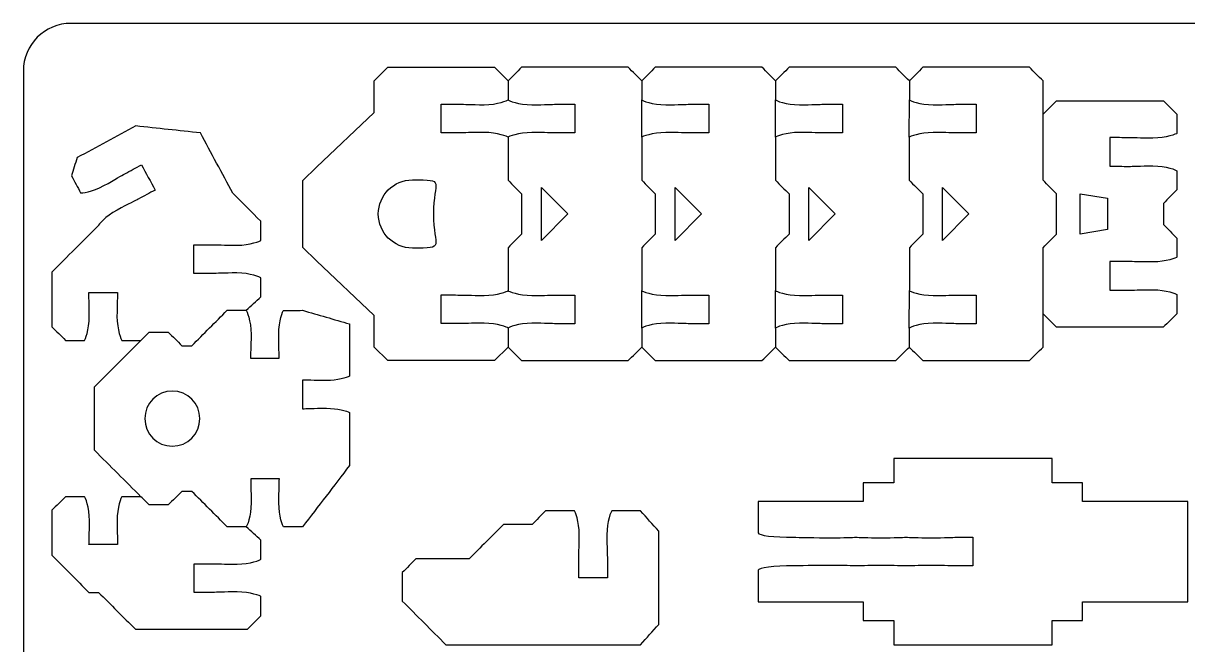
# Model space of a CAD drawing. Extents: x 0 to 680, y 0 to 410.
# Drawn here: x 230 to 351.9, y 345 to 410 of the extents above; entities that cross this region are included whole.
import ezdxf

# ---------------------------------------------------------------- set-up
doc = ezdxf.new("R2010")
doc.units = 0
doc.header["$MEASUREMENT"] = 0
doc.layers.add('DEFAULT', color=18, linetype='CONTINUOUS')

msp = doc.modelspace()

# ---------------------------------------------------------------- linework, layer by layer
at = {"layer": 'DEFAULT', "color": 1}
for points in [[(280.73, 376.13), (279.32, 374.72), (268.15, 374.72), (266.73, 376.13), (266.73, 379.45), (260.68, 385.15), (259.26, 386.56), (259.26, 393.55), (260.68, 394.96), (266.73, 400.67), (266.73, 403.99), (268.15, 405.4), (279.32, 405.4), (280.73, 403.99)], [(294.73, 398.08), (294.73, 401.99)], [(308.72, 398.08), (308.73, 401.99)], [(322.72, 398.08), (322.73, 401.99)], [(294.73, 378.13), (294.73, 382.04)], [(308.72, 378.13), (308.73, 382.04)], [(322.72, 378.13), (322.73, 382.04)]]:
    msp.add_lwpolyline(points, dxfattribs=at)
for points in [[(284.22, 392.82), (286.98, 390.06), (284.22, 387.3)], [(298.22, 392.82), (300.97, 390.06), (298.22, 387.3)], [(312.21, 392.82), (314.97, 390.06), (312.21, 387.3)], [(326.21, 392.82), (328.97, 390.06), (326.21, 387.3)], [(343.45, 388.42), (340.62, 387.95), (340.62, 392.17), (343.45, 391.7)]]:
    msp.add_lwpolyline(points, close=True, dxfattribs=at)
for points, knots in [([(445, 280.01), (375, 280.01), (305, 280.01), (235, 280.01), (232.24, 280.01), (230.01, 282.25), (230.01, 285), (230.01, 325), (230.01, 365), (230.01, 405), (230.01, 407.77), (232.24, 410), (235, 410), (305, 410), (375, 410), (445, 410), (447.76, 410), (450, 407.77), (450, 405), (450, 365), (450, 325), (450, 285), (450, 282.25), (447.76, 280.01), (445, 280.01)], [0, 0, 0, 0, 595.271, 595.271, 595.271, 596.271, 596.271, 596.271, 936.431, 936.431, 936.431, 937.431, 937.431, 937.431, 1532.702, 1532.702, 1532.702, 1533.702, 1533.702, 1533.702, 1873.862, 1873.862, 1873.862, 1874.862, 1874.862, 1874.862, 1874.862]), ([(294.73, 403.99), (294.26, 404.46), (293.79, 404.93), (293.31, 405.4), (289.59, 405.4), (285.87, 405.4), (282.15, 405.4), (281.67, 404.93), (281.2, 404.46), (280.73, 403.99), (280.73, 403.32), (280.73, 402.66), (280.73, 401.99), (280.73, 401.93), (281.85, 401.49), (283.23, 401.48), (284.62, 401.49), (285.39, 401.53), (285.73, 401.53), (286.4, 401.53), (287.06, 401.53), (287.73, 401.53), (287.73, 400.53), (287.73, 399.53), (287.73, 398.53), (287.06, 398.53), (286.4, 398.53), (285.73, 398.53), (285.39, 398.53), (284.61, 398.58), (283.23, 398.58), (281.85, 398.58), (280.72, 398.14), (280.73, 398.08), (280.73, 396.58), (280.73, 395.08), (280.73, 393.58), (281.2, 393.11), (281.67, 392.64), (282.14, 392.17), (282.14, 390.76), (282.14, 389.35), (282.15, 387.95), (281.67, 387.48), (281.2, 387.01), (280.73, 386.53), (280.73, 385.03), (280.73, 383.54), (280.73, 382.04), (280.73, 381.98), (281.85, 381.54), (283.23, 381.53), (284.62, 381.53), (285.39, 381.58), (285.73, 381.58), (286.4, 381.58), (287.06, 381.57), (287.73, 381.57), (287.73, 380.57), (287.73, 379.57), (287.73, 378.57), (287.06, 378.58), (286.4, 378.58), (285.73, 378.58), (285.39, 378.58), (284.61, 378.63), (283.23, 378.63), (281.85, 378.63), (280.72, 378.18), (280.73, 378.13), (280.73, 377.46), (280.73, 376.8), (280.73, 376.13), (281.2, 375.66), (281.67, 375.19), (282.14, 374.72), (285.87, 374.72), (289.59, 374.72), (293.31, 374.72), (293.79, 375.19), (294.26, 375.66), (294.73, 376.13)], [0, 0, 0, 0, 5.670289, 5.670289, 5.670289, 37.330289, 37.330289, 37.330289, 43.000579, 43.000579, 43.000579, 48.670579, 48.670579, 48.670579, 49.670579, 49.670579, 49.670579, 50.670579, 50.670579, 50.670579, 56.331586, 56.331586, 56.331586, 64.831586, 64.831586, 64.831586, 70.499593, 70.499593, 70.499593, 71.499593, 71.499593, 71.499593, 72.499593, 72.499593, 72.499593, 85.259593, 85.259593, 85.259593, 90.930589, 90.930589, 90.930589, 102.891593, 102.891593, 102.891593, 108.561175, 108.561175, 108.561175, 121.311175, 121.311175, 121.311175, 122.311175, 122.311175, 122.311175, 123.311175, 123.311175, 123.311175, 128.972188, 128.972188, 128.972188, 137.472188, 137.472188, 137.472188, 143.14023, 143.14023, 143.14023, 144.14023, 144.14023, 144.14023, 145.14023, 145.14023, 145.14023, 150.81023, 150.81023, 150.81023, 156.48052, 156.48052, 156.48052, 188.14952, 188.14952, 188.14952, 193.819102, 193.819102, 193.819102, 193.819102]), ([(308.73, 403.99), (308.26, 404.46), (307.78, 404.93), (307.31, 405.4), (303.59, 405.4), (299.87, 405.4), (296.14, 405.4), (295.67, 404.93), (295.2, 404.46), (294.73, 403.99), (294.73, 403.32), (294.73, 402.66), (294.73, 401.99), (294.73, 401.93), (295.85, 401.49), (297.23, 401.48), (298.61, 401.49), (299.39, 401.53), (299.73, 401.53), (300.4, 401.53), (301.06, 401.53), (301.73, 401.53), (301.73, 400.53), (301.73, 399.53), (301.73, 398.53), (301.06, 398.53), (300.4, 398.53), (299.73, 398.53), (299.39, 398.53), (298.61, 398.58), (297.23, 398.58), (295.85, 398.58), (294.72, 398.14), (294.73, 398.08), (294.73, 396.58), (294.73, 395.08), (294.73, 393.58), (295.2, 393.11), (295.67, 392.64), (296.14, 392.17), (296.14, 390.76), (296.14, 389.35), (296.14, 387.95), (295.67, 387.48), (295.2, 387.01), (294.73, 386.53), (294.73, 385.03), (294.73, 383.54), (294.73, 382.04), (294.73, 381.98), (295.85, 381.54), (297.23, 381.53), (298.61, 381.53), (299.39, 381.58), (299.73, 381.58), (300.4, 381.58), (301.06, 381.57), (301.73, 381.57), (301.73, 380.57), (301.73, 379.57), (301.73, 378.57), (301.06, 378.58), (300.4, 378.58), (299.73, 378.58), (299.39, 378.58), (298.61, 378.63), (297.23, 378.63), (295.85, 378.63), (294.72, 378.18), (294.73, 378.13), (294.73, 377.46), (294.73, 376.8), (294.73, 376.13), (295.2, 375.66), (295.67, 375.19), (296.14, 374.72), (299.86, 374.72), (303.59, 374.72), (307.31, 374.72), (307.78, 375.19), (308.26, 375.66), (308.73, 376.13)], [0, 0, 0, 0, 5.670289, 5.670289, 5.670289, 37.330289, 37.330289, 37.330289, 43.001993, 43.001993, 43.001993, 48.671993, 48.671993, 48.671993, 49.671993, 49.671993, 49.671993, 50.671993, 50.671993, 50.671993, 56.334002, 56.334002, 56.334002, 64.834002, 64.834002, 64.834002, 70.505011, 70.505011, 70.505011, 71.505011, 71.505011, 71.505011, 72.505011, 72.505011, 72.505011, 85.265011, 85.265011, 85.265011, 90.936007, 90.936007, 90.936007, 102.896012, 102.896012, 102.896012, 108.567715, 108.567715, 108.567715, 121.317715, 121.317715, 121.317715, 122.317715, 122.317715, 122.317715, 123.317715, 123.317715, 123.317715, 128.979728, 128.979728, 128.979728, 137.479728, 137.479728, 137.479728, 143.150771, 143.150771, 143.150771, 144.150771, 144.150771, 144.150771, 145.150771, 145.150771, 145.150771, 150.819771, 150.819771, 150.819771, 156.490767, 156.490767, 156.490767, 188.161767, 188.161767, 188.161767, 193.832057, 193.832057, 193.832057, 193.832057]), ([(322.73, 403.99), (322.25, 404.46), (321.78, 404.93), (321.31, 405.4), (317.59, 405.4), (313.87, 405.4), (310.14, 405.4), (309.67, 404.93), (309.2, 404.46), (308.73, 403.99), (308.73, 403.32), (308.73, 402.66), (308.73, 401.99), (308.73, 401.93), (309.85, 401.49), (311.23, 401.48), (312.61, 401.48), (313.39, 401.53), (313.73, 401.53), (314.4, 401.53), (315.06, 401.53), (315.73, 401.53), (315.73, 400.53), (315.73, 399.53), (315.73, 398.53), (315.06, 398.53), (314.39, 398.53), (313.73, 398.53), (313.38, 398.53), (312.61, 398.58), (311.23, 398.58), (309.85, 398.59), (308.72, 398.14), (308.72, 398.08), (308.72, 396.58), (308.72, 395.08), (308.72, 393.58), (309.2, 393.11), (309.67, 392.64), (310.14, 392.17), (310.14, 390.76), (310.14, 389.35), (310.14, 387.95), (309.67, 387.48), (309.2, 387.01), (308.73, 386.53), (308.73, 385.03), (308.73, 383.54), (308.73, 382.04), (308.73, 381.98), (309.85, 381.53), (311.23, 381.53), (312.61, 381.53), (313.39, 381.58), (313.73, 381.58), (314.4, 381.58), (315.06, 381.58), (315.73, 381.57), (315.73, 380.57), (315.73, 379.57), (315.73, 378.58), (315.06, 378.58), (314.39, 378.58), (313.73, 378.58), (313.38, 378.58), (312.61, 378.63), (311.23, 378.63), (309.85, 378.63), (308.72, 378.18), (308.72, 378.13), (308.72, 377.46), (308.72, 376.8), (308.72, 376.13), (309.2, 375.66), (309.67, 375.19), (310.14, 374.72), (313.86, 374.72), (317.59, 374.72), (321.31, 374.72), (321.78, 375.19), (322.25, 375.66), (322.73, 376.13)], [0, 0, 0, 0, 5.670289, 5.670289, 5.670289, 37.330289, 37.330289, 37.330289, 43.001993, 43.001993, 43.001993, 48.671993, 48.671993, 48.671993, 49.671993, 49.671993, 49.671993, 50.671993, 50.671993, 50.671993, 56.332002, 56.332002, 56.332002, 64.832002, 64.832002, 64.832002, 70.501011, 70.501011, 70.501011, 71.501011, 71.501011, 71.501011, 72.501011, 72.501011, 72.501011, 85.261011, 85.261011, 85.261011, 90.932007, 90.932007, 90.932007, 102.893012, 102.893012, 102.893012, 108.564715, 108.564715, 108.564715, 121.314715, 121.314715, 121.314715, 122.314715, 122.314715, 122.314715, 123.314715, 123.314715, 123.314715, 128.974728, 128.974728, 128.974728, 137.474728, 137.474728, 137.474728, 143.143767, 143.143767, 143.143767, 144.143767, 144.143767, 144.143767, 145.143767, 145.143767, 145.143767, 150.813767, 150.813767, 150.813767, 156.484763, 156.484763, 156.484763, 188.155763, 188.155763, 188.155763, 193.826053, 193.826053, 193.826053, 193.826053]), ([(336.72, 400.49), (336.72, 401.66), (336.72, 402.82), (336.72, 403.99), (336.25, 404.46), (335.78, 404.93), (335.31, 405.4), (331.59, 405.4), (327.86, 405.4), (324.14, 405.4), (323.67, 404.93), (323.2, 404.46), (322.73, 403.99), (322.73, 403.32), (322.73, 402.66), (322.73, 401.99), (322.73, 401.93), (323.84, 401.49), (325.22, 401.48), (326.61, 401.49), (327.39, 401.53), (327.73, 401.53), (328.39, 401.53), (329.06, 401.53), (329.73, 401.53), (329.73, 400.53), (329.73, 399.53), (329.73, 398.53), (329.06, 398.53), (328.39, 398.53), (327.73, 398.53), (327.38, 398.53), (326.61, 398.58), (325.22, 398.58), (323.84, 398.58), (322.72, 398.14), (322.72, 398.08), (322.72, 396.58), (322.72, 395.08), (322.72, 393.58), (323.19, 393.11), (323.67, 392.64), (324.14, 392.17), (324.14, 390.76), (324.14, 389.35), (324.14, 387.95), (323.67, 387.48), (323.2, 387.01), (322.73, 386.53), (322.73, 385.03), (322.73, 383.54), (322.73, 382.04), (322.73, 381.98), (323.84, 381.54), (325.22, 381.53), (326.61, 381.53), (327.39, 381.58), (327.73, 381.58), (328.39, 381.58), (329.06, 381.57), (329.73, 381.57), (329.73, 380.57), (329.73, 379.57), (329.73, 378.57), (329.06, 378.58), (328.39, 378.58), (327.73, 378.58), (327.38, 378.58), (326.61, 378.63), (325.22, 378.63), (323.84, 378.63), (322.72, 378.18), (322.72, 378.13), (322.72, 377.46), (322.72, 376.8), (322.72, 376.13), (323.19, 375.66), (323.67, 375.19), (324.14, 374.72), (327.86, 374.72), (331.59, 374.72), (335.31, 374.72), (335.78, 375.19), (336.25, 375.66), (336.72, 376.13), (336.72, 377.3), (336.72, 378.46), (336.72, 379.63)], [0, 0, 0, 0, 9.92, 9.92, 9.92, 15.589582, 15.589582, 15.589582, 47.250582, 47.250582, 47.250582, 52.921579, 52.921579, 52.921579, 58.591579, 58.591579, 58.591579, 59.591579, 59.591579, 59.591579, 60.591579, 60.591579, 60.591579, 66.252586, 66.252586, 66.252586, 74.752586, 74.752586, 74.752586, 80.421593, 80.421593, 80.421593, 81.421593, 81.421593, 81.421593, 82.421593, 82.421593, 82.421593, 95.181593, 95.181593, 95.181593, 100.852589, 100.852589, 100.852589, 112.813594, 112.813594, 112.813594, 118.483883, 118.483883, 118.483883, 131.233883, 131.233883, 131.233883, 132.233883, 132.233883, 132.233883, 133.233883, 133.233883, 133.233883, 138.894896, 138.894896, 138.894896, 147.394896, 147.394896, 147.394896, 153.063938, 153.063938, 153.063938, 154.063938, 154.063938, 154.063938, 155.063938, 155.063938, 155.063938, 160.733938, 160.733938, 160.733938, 166.404228, 166.404228, 166.404228, 198.075228, 198.075228, 198.075228, 203.744103, 203.744103, 203.744103, 213.664103, 213.664103, 213.664103, 213.664103]), ([(280.73, 398.08), (280.73, 398.14), (279.61, 398.58), (278.23, 398.59), (276.85, 398.59), (276.07, 398.54), (275.73, 398.54), (275.06, 398.54), (274.4, 398.54), (273.73, 398.55), (273.73, 399.54), (273.73, 400.54), (273.73, 401.54), (274.4, 401.54), (275.07, 401.54), (275.73, 401.54), (276.07, 401.54), (276.85, 401.49), (278.23, 401.49), (279.61, 401.49), (280.73, 401.94), (280.73, 401.99)], [0, 0, 0, 0, 1, 1, 1, 2, 2, 2, 7.660009, 7.660009, 7.660009, 16.150009, 16.150009, 16.150009, 21.820016, 21.820016, 21.820016, 22.820016, 22.820016, 22.820016, 23.820016, 23.820016, 23.820016, 23.820016]), ([(336.72, 400.49), (336.72, 398.19), (336.72, 395.89), (336.72, 393.58), (337.2, 393.11), (337.67, 392.64), (338.14, 392.17), (338.14, 390.76), (338.14, 389.35), (338.14, 387.95), (337.67, 387.48), (337.2, 387.01), (336.72, 386.53), (336.72, 384.23), (336.72, 381.93), (336.72, 379.63), (337.2, 379.16), (337.67, 378.69), (338.14, 378.22), (341.86, 378.22), (345.58, 378.22), (349.3, 378.22), (349.78, 378.69), (350.25, 379.16), (350.72, 379.63), (350.72, 380.3), (350.72, 380.96), (350.72, 381.63), (350.72, 381.69), (349.6, 382.13), (348.22, 382.14), (346.84, 382.14), (346.06, 382.09), (345.72, 382.09), (345.05, 382.09), (344.39, 382.09), (343.72, 382.09), (343.72, 383.09), (343.72, 384.09), (343.72, 385.09), (344.39, 385.09), (345.06, 385.09), (345.72, 385.08), (346.06, 385.09), (346.84, 385.03), (348.22, 385.04), (349.6, 385.03), (350.73, 385.48), (350.72, 385.54), (350.72, 386.2), (350.72, 386.87), (350.72, 387.54), (350.25, 388.01), (349.78, 388.48), (349.31, 388.95), (349.31, 389.69), (349.31, 390.43), (349.31, 391.17), (349.78, 391.64), (350.25, 392.11), (350.72, 392.58), (350.72, 393.25), (350.72, 393.92), (350.72, 394.58), (350.72, 394.64), (349.6, 395.09), (348.22, 395.09), (346.84, 395.09), (346.06, 395.04), (345.72, 395.04), (345.05, 395.04), (344.39, 395.05), (343.72, 395.05), (343.72, 396.05), (343.72, 397.05), (343.72, 398.05), (344.39, 398.04), (345.06, 398.04), (345.72, 398.04), (346.06, 398.04), (346.84, 397.99), (348.22, 397.99), (349.6, 397.99), (350.73, 398.44), (350.72, 398.49), (350.72, 399.16), (350.72, 399.82), (350.72, 400.49), (350.25, 400.96), (349.78, 401.43), (349.31, 401.9), (345.58, 401.9), (341.86, 401.9), (338.14, 401.9), (337.67, 401.43), (337.2, 400.96), (336.72, 400.49)], [37.331289, 37.331289, 37.331289, 37.331289, 56.911289, 56.911289, 56.911289, 62.582286, 62.582286, 62.582286, 74.543286, 74.543286, 74.543286, 80.214282, 80.214282, 80.214282, 99.784282, 99.784282, 99.784282, 105.455278, 105.455278, 105.455278, 137.105278, 137.105278, 137.105278, 142.776982, 142.776982, 142.776982, 148.446982, 148.446982, 148.446982, 149.446982, 149.446982, 149.446982, 150.446982, 150.446982, 150.446982, 156.105991, 156.105991, 156.105991, 164.595991, 164.595991, 164.595991, 170.264998, 170.264998, 170.264998, 171.264998, 171.264998, 171.264998, 172.264998, 172.264998, 172.264998, 177.934998, 177.934998, 177.934998, 183.605994, 183.605994, 183.605994, 189.896994, 189.896994, 189.896994, 195.567284, 195.567284, 195.567284, 201.237284, 201.237284, 201.237284, 202.237284, 202.237284, 202.237284, 203.237284, 203.237284, 203.237284, 208.896293, 208.896293, 208.896293, 217.396293, 217.396293, 217.396293, 223.065301, 223.065301, 223.065301, 224.065301, 224.065301, 224.065301, 225.065301, 225.065301, 225.065301, 230.735301, 230.735301, 230.735301, 236.405591, 236.405591, 236.405591, 268.066591, 268.066591, 268.066591, 273.73688, 273.73688, 273.73688, 273.73688]), ([(253.34, 379.98), (253.85, 380.45), (254.36, 380.92), (254.86, 381.39), (254.86, 382.06), (254.86, 382.73), (254.86, 383.39), (254.86, 383.44), (253.74, 383.89), (252.36, 383.89), (250.98, 383.89), (250.2, 383.84), (249.86, 383.84), (249.2, 383.84), (248.53, 383.84), (247.86, 383.84), (247.86, 384.84), (247.86, 385.84), (247.86, 386.84), (248.53, 386.84), (249.19, 386.84), (249.86, 386.84), (250.2, 386.84), (250.98, 386.79), (252.36, 386.79), (253.74, 386.8), (254.86, 387.24), (254.86, 387.3), (254.86, 387.97), (254.86, 388.63), (254.86, 389.3), (253.89, 390.27), (252.92, 391.25), (251.94, 392.22), (250.81, 394.32), (249.67, 396.42), (248.54, 398.53), (246.29, 398.78), (244.04, 399.02), (241.79, 399.27), (239.73, 398.17), (237.68, 397.06), (235.63, 395.95), (235.44, 395.31), (235.25, 394.67), (235.06, 394.04), (235.37, 393.45), (235.69, 392.86), (236, 392.27), (236.03, 392.23), (237.23, 392.37), (238.44, 393.02), (239.66, 393.68), (240.32, 394.09), (240.62, 394.25), (241.21, 394.57), (241.79, 394.89), (242.38, 395.2), (242.85, 394.32), (243.33, 393.44), (243.8, 392.56), (243.22, 392.25), (242.63, 391.93), (242.04, 391.62), (241.75, 391.45), (241.04, 391.13), (239.82, 390.47), (238.61, 389.81), (237.83, 388.89), (237.86, 388.84), (236.24, 387.22), (234.62, 385.6), (233, 383.98), (233, 382.07), (233, 380.16), (233, 378.25), (233.47, 377.78), (233.95, 377.31), (234.42, 376.84), (235.08, 376.84), (235.75, 376.84), (236.42, 376.84), (236.47, 376.84), (236.92, 377.96), (236.91, 379.34), (236.91, 380.72), (236.86, 381.5), (236.86, 381.84), (237.86, 381.84), (238.86, 381.84), (239.86, 381.84), (239.87, 381.5), (239.82, 380.72), (239.81, 379.34), (239.82, 377.96), (240.26, 376.84), (240.32, 376.84), (240.99, 376.84), (241.66, 376.84), (242.32, 376.84)], [0, 0, 0, 0, 5.89482, 5.89482, 5.89482, 11.56482, 11.56482, 11.56482, 12.56482, 12.56482, 12.56482, 13.56482, 13.56482, 13.56482, 19.234829, 19.234829, 19.234829, 27.734829, 27.734829, 27.734829, 33.394829, 33.394829, 33.394829, 34.394829, 34.394829, 34.394829, 35.394829, 35.394829, 35.394829, 41.064829, 41.064829, 41.064829, 52.753305, 52.753305, 52.753305, 73.072081, 73.072081, 73.072081, 92.330016, 92.330016, 92.330016, 112.166833, 112.166833, 112.166833, 117.833912, 117.833912, 117.833912, 123.502792, 123.502792, 123.502792, 124.502792, 124.502792, 124.502792, 125.502792, 125.502792, 125.502792, 131.173027, 131.173027, 131.173027, 139.669099, 139.669099, 139.669099, 145.324433, 145.324433, 145.324433, 146.324433, 146.324433, 146.324433, 147.324433, 147.324433, 147.324433, 166.811588, 166.811588, 166.811588, 183.041588, 183.041588, 183.041588, 188.711878, 188.711878, 188.711878, 194.380878, 194.380878, 194.380878, 195.380878, 195.380878, 195.380878, 196.380878, 196.380878, 196.380878, 204.880878, 204.880878, 204.880878, 205.880878, 205.880878, 205.880878, 206.880878, 206.880878, 206.880878, 212.551878, 212.551878, 212.551878, 212.551878]), ([(267.16, 390.06), (267.16, 388.09), (268.76, 386.49), (270.73, 386.49), (274.3, 386.49), (272.92, 386.49), (272.92, 390.06), (272.92, 393.63), (274.3, 393.63), (270.73, 393.63), (268.76, 393.63), (267.16, 392.03), (267.16, 390.06)], [1, 1, 1, 1, 2, 2, 2, 3, 3, 3, 4, 4, 4, 5, 5, 5, 5]), ([(280.73, 378.13), (280.73, 378.19), (279.61, 378.63), (278.23, 378.64), (276.85, 378.64), (276.07, 378.59), (275.73, 378.59), (275.06, 378.59), (274.4, 378.59), (273.73, 378.59), (273.73, 379.59), (273.73, 380.59), (273.73, 381.59), (274.4, 381.59), (275.07, 381.59), (275.73, 381.58), (276.07, 381.59), (276.85, 381.53), (278.23, 381.54), (279.61, 381.53), (280.73, 381.98), (280.73, 382.04)], [0, 0, 0, 0, 1, 1, 1, 2, 2, 2, 7.660009, 7.660009, 7.660009, 16.160009, 16.160009, 16.160009, 21.830044, 21.830044, 21.830044, 22.830044, 22.830044, 22.830044, 23.830044, 23.830044, 23.830044, 23.830044]), ([(247.64, 376.28), (247.29, 376.28), (246.94, 376.28), (246.59, 376.28), (246.12, 376.75), (245.65, 377.23), (245.18, 377.7), (244.51, 377.7), (243.84, 377.7), (243.18, 377.7), (241.27, 375.79), (239.37, 373.89), (237.46, 371.98), (237.46, 369.76), (237.46, 367.55), (237.46, 365.34), (239.08, 363.72), (240.7, 362.1), (242.32, 360.48), (242.61, 360.19), (242.89, 359.91), (243.18, 359.62), (243.84, 359.62), (244.51, 359.62), (245.18, 359.62), (245.65, 360.1), (246.12, 360.57), (246.59, 361.04), (246.94, 361.04), (247.29, 361.04), (247.64, 361.04), (248.88, 359.81), (250.11, 358.57), (251.34, 357.34), (252, 357.34), (252.67, 357.34), (253.34, 357.34), (253.4, 357.34), (253.84, 358.46), (253.85, 359.84), (253.84, 361.22), (253.8, 362), (253.8, 362.34), (254.8, 362.34), (255.8, 362.34), (256.8, 362.34), (256.8, 362), (256.75, 361.22), (256.75, 359.84), (256.74, 358.46), (257.19, 357.34), (257.24, 357.34), (257.91, 357.34), (258.58, 357.34), (259.24, 357.34), (260.88, 359.47), (262.51, 361.61), (264.15, 363.75), (264.15, 365.6), (264.15, 367.44), (264.15, 369.29), (263.86, 369.43), (262.89, 369.73), (261.74, 369.74), (260.35, 369.74), (259.58, 369.69), (259.24, 369.69), (259.24, 370.69), (259.24, 371.69), (259.24, 372.69), (259.58, 372.69), (260.36, 372.64), (261.74, 372.64), (262.88, 372.64), (263.85, 372.94), (264.15, 373.08), (264.15, 374.91), (264.15, 376.73), (264.15, 378.56), (262.51, 379.03), (260.88, 379.51), (259.24, 379.98), (258.57, 379.98), (257.91, 379.97), (257.24, 379.97), (257.18, 379.97), (256.74, 378.85), (256.74, 377.48), (256.74, 376.09), (256.78, 375.32), (256.78, 374.98), (255.78, 374.98), (254.78, 374.98), (253.78, 374.98), (253.78, 375.32), (253.84, 376.1), (253.84, 377.48), (253.84, 378.86), (253.39, 379.98), (253.34, 379.98), (252.67, 379.98), (252, 379.98), (251.34, 379.98), (250.11, 378.75), (248.88, 377.52), (247.64, 376.28)], [14.813889, 14.813889, 14.813889, 14.813889, 17.793889, 17.793889, 17.793889, 23.464885, 23.464885, 23.464885, 29.134885, 29.134885, 29.134885, 52.059287, 52.059287, 52.059287, 70.889287, 70.889287, 70.889287, 90.377155, 90.377155, 90.377155, 93.799552, 93.799552, 93.799552, 99.469552, 99.469552, 99.469552, 105.140548, 105.140548, 105.140548, 108.120548, 108.120548, 108.120548, 122.934437, 122.934437, 122.934437, 128.604437, 128.604437, 128.604437, 129.604437, 129.604437, 129.604437, 130.604437, 130.604437, 130.604437, 139.104437, 139.104437, 139.104437, 140.104437, 140.104437, 140.104437, 141.104437, 141.104437, 141.104437, 146.774437, 146.774437, 146.774437, 169.659419, 169.659419, 169.659419, 185.369419, 185.369419, 185.369419, 186.369419, 186.369419, 186.369419, 187.369419, 187.369419, 187.369419, 195.869419, 195.869419, 195.869419, 196.869419, 196.869419, 196.869419, 197.869419, 197.869419, 197.869419, 213.409419, 213.409419, 213.409419, 227.88589, 227.88589, 227.88589, 233.545898, 233.545898, 233.545898, 234.545898, 234.545898, 234.545898, 235.545898, 235.545898, 235.545898, 244.045898, 244.045898, 244.045898, 245.045898, 245.045898, 245.045898, 246.045898, 246.045898, 246.045898, 251.715898, 251.715898, 251.715898, 266.529787, 266.529787, 266.529787, 266.529787]), ([(245.6, 371.54), (247.19, 371.54), (248.48, 370.25), (248.48, 368.66), (248.48, 367.06), (247.19, 365.77), (245.6, 365.77), (244.01, 365.77), (242.72, 367.06), (242.72, 368.66), (242.72, 370.25), (244.01, 371.54), (245.6, 371.54)], [1, 1, 1, 1, 2, 2, 2, 3, 3, 3, 4, 4, 4, 5, 5, 5, 5]), ([(351.86, 359.99), (351.86, 356.49), (351.86, 352.99), (351.86, 349.49), (348.19, 349.49), (344.53, 349.49), (340.86, 349.49), (340.86, 348.84), (340.86, 348.19), (340.86, 347.54), (339.8, 347.54), (338.73, 347.54), (337.66, 347.54), (337.66, 346.7), (337.66, 345.85), (337.66, 345), (332.15, 345), (326.63, 345), (321.11, 345), (321.11, 345.85), (321.11, 346.7), (321.11, 347.54), (320.05, 347.54), (318.98, 347.54), (317.91, 347.54), (317.91, 348.19), (317.91, 348.84), (317.91, 349.49), (314.25, 349.49), (310.58, 349.49), (306.92, 349.49), (306.92, 350.59), (306.92, 351.69), (306.92, 352.79), (306.92, 353.04), (308.58, 353.25), (310.63, 353.25), (310.99, 353.25), (313.05, 353.3), (314.5, 353.3), (315.96, 353.3), (316.77, 353.25), (317.13, 353.25), (317.49, 353.25), (318.3, 353.29), (319.75, 353.29), (321.21, 353.29), (322.03, 353.24), (322.39, 353.24), (322.75, 353.24), (323.56, 353.29), (325.02, 353.29), (326.47, 353.29), (327.29, 353.24), (327.65, 353.24), (328.23, 353.24), (328.81, 353.24), (329.39, 353.24), (329.39, 354.24), (329.39, 355.24), (329.39, 356.24), (329.39, 356.24), (327.84, 356.23), (327.65, 356.24), (327.3, 356.24), (326.48, 356.19), (325.02, 356.19), (323.56, 356.19), (322.74, 356.24), (322.38, 356.24), (322.03, 356.24), (321.21, 356.19), (319.76, 356.19), (318.3, 356.19), (317.49, 356.24), (317.13, 356.24), (316.77, 356.24), (315.96, 356.19), (314.5, 356.19), (313.05, 356.19), (310.99, 356.24), (310.63, 356.24), (308.58, 356.24), (306.92, 356.44), (306.92, 356.7), (306.92, 357.8), (306.92, 358.9), (306.92, 359.99), (310.58, 359.99), (314.25, 359.99), (317.91, 359.99), (317.91, 360.64), (317.91, 361.29), (317.91, 361.94), (318.98, 361.94), (320.05, 361.94), (321.11, 361.94), (321.11, 362.79), (321.11, 363.63), (321.11, 364.48), (326.63, 364.48), (332.15, 364.48), (337.66, 364.48), (337.66, 363.63), (337.66, 362.79), (337.66, 361.94), (338.73, 361.94), (339.8, 361.94), (340.86, 361.94), (340.86, 361.29), (340.86, 360.64), (340.86, 359.99), (344.53, 359.99), (348.19, 359.99), (351.86, 359.99)], [31.171, 31.171, 31.171, 31.171, 60.931, 60.931, 60.931, 92.102, 92.102, 92.102, 97.631, 97.631, 97.631, 106.707, 106.707, 106.707, 113.906, 113.906, 113.906, 160.813, 160.813, 160.813, 168.012, 168.012, 168.012, 177.088, 177.088, 177.088, 182.617, 182.617, 182.617, 213.788, 213.788, 213.788, 223.128, 223.128, 223.128, 224.128, 224.128, 224.128, 225.128, 225.128, 225.128, 226.128, 226.128, 226.128, 227.128, 227.128, 227.128, 228.128, 228.128, 228.128, 229.128, 229.128, 229.128, 230.128, 230.128, 230.128, 235.071, 235.071, 235.071, 243.562, 243.562, 243.562, 244.562, 244.562, 244.562, 245.562, 245.562, 245.562, 246.562, 246.562, 246.562, 247.562, 247.562, 247.562, 248.562, 248.562, 248.562, 249.562, 249.562, 249.562, 250.562, 250.562, 250.562, 251.562, 251.562, 251.562, 260.902, 260.902, 260.902, 292.073, 292.073, 292.073, 297.594, 297.594, 297.594, 306.67, 306.67, 306.67, 313.87, 313.87, 313.87, 360.777, 360.777, 360.777, 367.977, 367.977, 367.977, 377.053, 377.053, 377.053, 382.574, 382.574, 382.574, 413.745, 413.745, 413.745, 413.745]), ([(242.32, 360.48), (241.66, 360.48), (240.99, 360.48), (240.32, 360.48), (240.27, 360.48), (239.82, 359.36), (239.83, 357.98), (239.83, 356.6), (239.88, 355.82), (239.88, 355.48), (238.88, 355.48), (237.88, 355.48), (236.88, 355.48), (236.88, 355.82), (236.92, 356.59), (236.93, 357.98), (236.92, 359.36), (236.48, 360.48), (236.42, 360.48), (235.75, 360.48), (235.09, 360.48), (234.42, 360.48), (233.95, 360), (233.48, 359.53), (233, 359.06), (233, 357.51), (233, 355.96), (233, 354.4), (233, 354.4), (232.99, 354.39), (232.98, 354.38), (234.28, 353.08), (235.58, 351.78), (236.88, 350.48), (237.21, 350.48), (237.55, 350.48), (237.88, 350.48), (239.16, 349.19), (240.45, 347.91), (241.74, 346.62), (245.65, 346.62), (249.56, 346.62), (253.47, 346.62), (253.94, 347.09), (254.41, 347.56), (254.88, 348.04), (254.88, 348.7), (254.88, 349.37), (254.88, 350.04), (254.88, 350.09), (253.76, 350.53), (252.38, 350.53), (251, 350.53), (250.22, 350.48), (249.88, 350.48), (249.21, 350.48), (248.54, 350.48), (247.88, 350.48), (247.88, 351.48), (247.88, 352.48), (247.88, 353.48), (248.54, 353.48), (249.21, 353.48), (249.87, 353.48), (250.22, 353.48), (250.99, 353.43), (252.37, 353.43), (253.75, 353.44), (254.87, 353.88), (254.87, 353.94), (254.87, 354.61), (254.87, 355.28), (254.87, 355.94), (254.36, 356.41), (253.85, 356.88), (253.34, 357.34)], [0, 0, 0, 0, 5.67, 5.67, 5.67, 6.67, 6.67, 6.67, 7.67, 7.67, 7.67, 16.169, 16.169, 16.169, 17.169, 17.169, 17.169, 18.169, 18.169, 18.169, 23.838, 23.838, 23.838, 29.508996, 29.508996, 29.508996, 42.707996, 42.707996, 42.707996, 42.800192, 42.800192, 42.800192, 58.434325, 58.434325, 58.434325, 61.275325, 61.275325, 61.275325, 76.739045, 76.739045, 76.739045, 109.989045, 109.989045, 109.989045, 115.659334, 115.659334, 115.659334, 121.329334, 121.329334, 121.329334, 122.329334, 122.329334, 122.329334, 123.329334, 123.329334, 123.329334, 128.998343, 128.998343, 128.998343, 137.498343, 137.498343, 137.498343, 143.157343, 143.157343, 143.157343, 144.157343, 144.157343, 144.157343, 145.157343, 145.157343, 145.157343, 150.827343, 150.827343, 150.827343, 156.719559, 156.719559, 156.719559, 156.719559]), ([(296.52, 356.88), (296.52, 353.63), (296.52, 350.38), (296.52, 347.12), (295.88, 346.42), (295.23, 345.71), (294.58, 345), (287.8, 345), (281.01, 345), (274.23, 345), (272.71, 346.52), (271.19, 348.05), (269.67, 349.57), (269.67, 350.57), (269.67, 351.56), (269.67, 352.56), (270.14, 353.04), (270.61, 353.51), (271.08, 353.98), (272.94, 353.98), (274.8, 353.98), (276.65, 353.98), (277.86, 355.18), (279.06, 356.38), (280.26, 357.58), (281.26, 357.58), (282.26, 357.58), (283.26, 357.58), (283.73, 358.06), (284.2, 358.53), (284.67, 359), (285.67, 359), (286.67, 359), (287.68, 359), (287.74, 359), (288.18, 357.88), (288.18, 356.5), (288.18, 355.12), (288.13, 354.34), (288.13, 354), (288.14, 353.33), (288.14, 352.67), (288.14, 352), (289.14, 352), (290.14, 352), (291.14, 352), (291.13, 352.67), (291.13, 353.34), (291.13, 354), (291.13, 354.35), (291.08, 355.12), (291.08, 356.5), (291.08, 357.88), (291.53, 359.01), (291.58, 359), (292.58, 359), (293.58, 359), (294.58, 359), (295.23, 358.3), (295.88, 357.59), (296.52, 356.88)], [8.153539, 8.153539, 8.153539, 8.153539, 35.813539, 35.813539, 35.813539, 43.967078, 43.967078, 43.967078, 101.657078, 101.657078, 101.657078, 119.942152, 119.942152, 119.942152, 128.442152, 128.442152, 128.442152, 134.106082, 134.106082, 134.106082, 149.915082, 149.915082, 149.915082, 164.369052, 164.369052, 164.369052, 172.869052, 172.869052, 172.869052, 178.539341, 178.539341, 178.539341, 187.049341, 187.049341, 187.049341, 188.049341, 188.049341, 188.049341, 189.049341, 189.049341, 189.049341, 194.709348, 194.709348, 194.709348, 203.209348, 203.209348, 203.209348, 208.879356, 208.879356, 208.879356, 209.879356, 209.879356, 209.879356, 210.879356, 210.879356, 210.879356, 219.379356, 219.379356, 219.379356, 227.532895, 227.532895, 227.532895, 227.532895])]:
    msp.add_open_spline(points, degree=3, knots=knots, dxfattribs=at)

doc.saveas('drawing.dxf')
